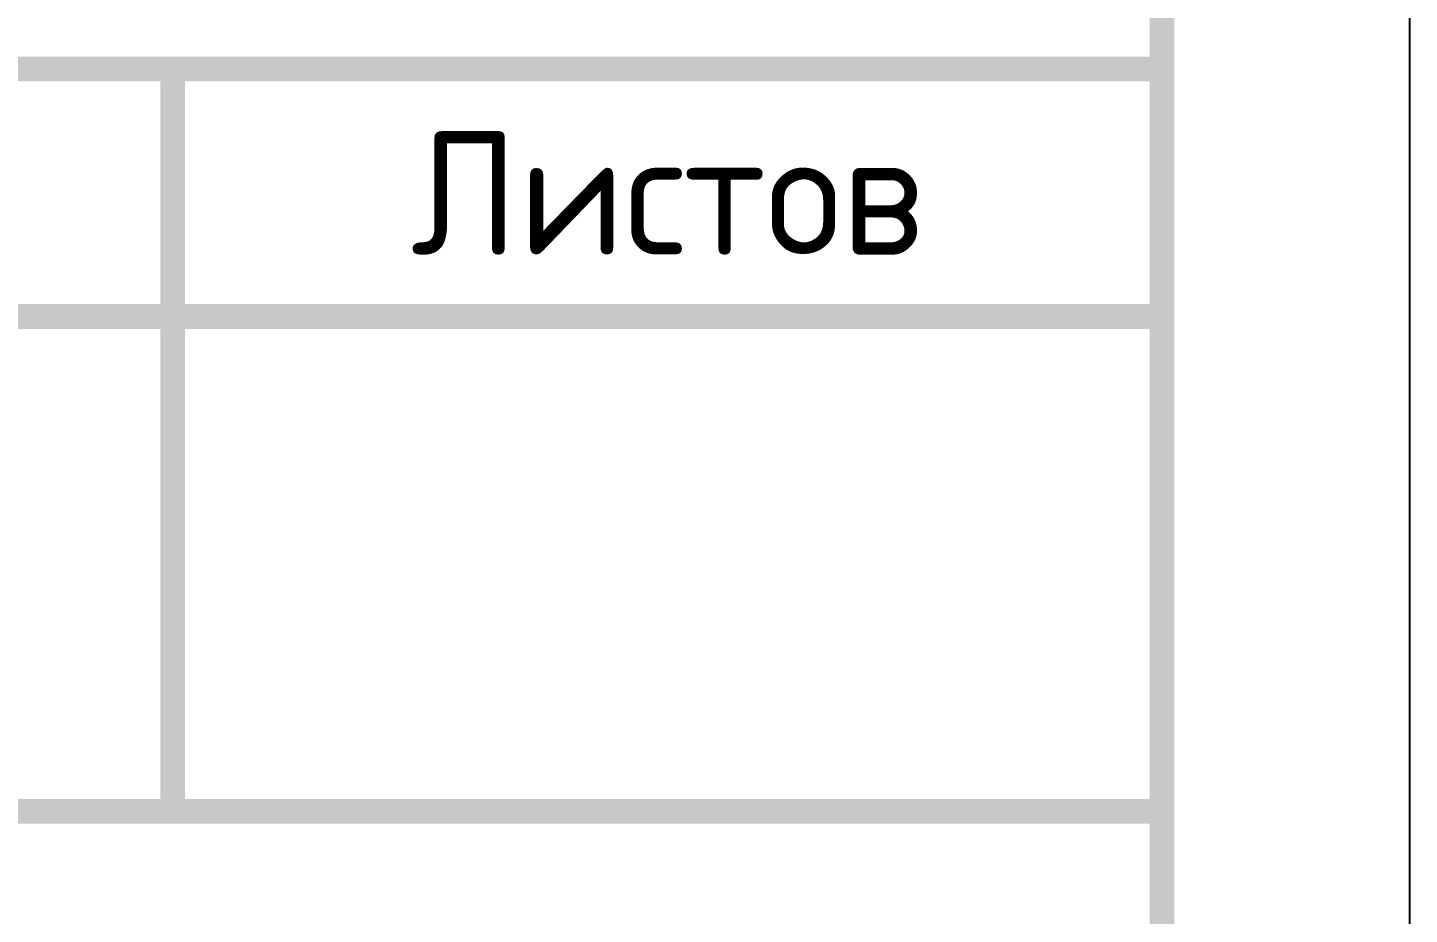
# Model space of a CAD drawing. Header units: millimetres. Extents: x 1601 to 15402, y -324 to 12625.
# Drawn here: x 7757.15 to 7785.08, y 2843.51 to 2861.43 of the extents above; entities that cross this region are included whole.
import ezdxf
from ezdxf.enums import TextEntityAlignment as Align

# ---------------------------------------------------------------- set-up
doc = ezdxf.new("R2010")
doc.units = ezdxf.units.MM
doc.styles.add('GOST', font='GOST Common.ttf')

msp = doc.modelspace()

# ---------------------------------------------------------------- linework, layer by layer
msp.add_lwpolyline([(7191.0803, 3245.5891), (7785.0803, 3245.5891), (7785.0803, 2825.5891), (7191.0803, 2825.5891)], close=True)
at = {"const_width": 0.5}
msp.add_lwpolyline([(7211.0803, 3240.5891), (7780.0803, 3240.5891), (7780.0803, 2830.5891), (7211.0803, 2830.5891)], close=True, dxfattribs=at)
for points in [[(7595.0803, 2860.5891), (7780.0803, 2860.5891)], [(7760.0803, 2860.5891), (7760.0803, 2845.5891)], [(7730.0803, 2855.5891), (7780.0803, 2855.5891)], [(7660.0803, 2845.5891), (7780.0803, 2845.5891)]]:
    msp.add_lwpolyline(points, dxfattribs=at)

# ---------------------------------------------------------------- texts
at = {"style": 'GOST'}
msp.add_text('Листов', height=2.5, dxfattribs=at).set_placement((7770.0803, 2858.0891), align=Align.MIDDLE_CENTER)

doc.saveas('drawing.dxf')
